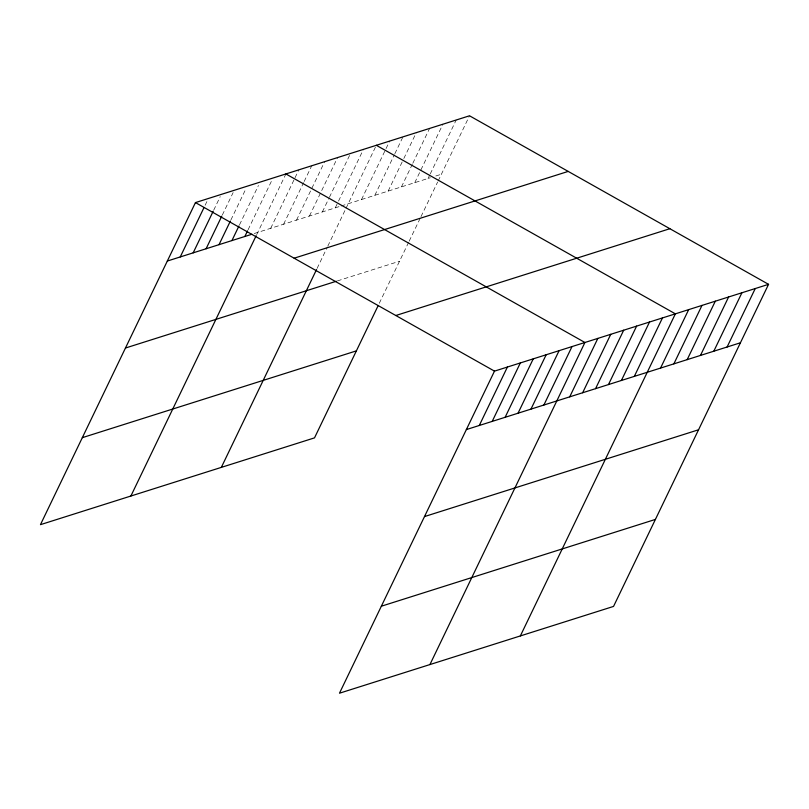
<?xml version="1.0" encoding="UTF-8"?>
<svg xmlns="http://www.w3.org/2000/svg" width="809" height="809" viewBox="0 0 809 809"><rect width="100%" height="100%" fill="white"/><g stroke="black" fill="none" stroke-linecap="round" stroke-linejoin="round"><path stroke-width="0.61" stroke-dasharray="4.04 3.03" d="M205.132 205.233L207.296 200.743M213.728 210.138L220.22 196.648M222.313 215.042L233.134 192.562M230.909 219.937L246.057 188.467M239.504 224.841L258.435 185.494M248.1 229.736L271.895 180.286M256.696 234.62L285.901 173.945M270.691 228.3L294.496 178.84M295.032 177.717L298.824 169.85M283.605 224.204L303.628 182.622M304.164 181.489L311.738 165.754M296.529 220.119L324.662 161.669M309.453 216.023L337.575 157.573M322.366 211.928L328.858 198.438M329.405 197.315L350.499 153.477M335.29 207.842L337.99 202.22M338.536 201.097L363.423 149.392M317.077 268.436L327.271 247.251M327.807 246.128L345.524 209.319M346.06 208.206L376.337 145.296M361.522 199.53L389.655 141.079M374.83 195.313L394.307 154.853M394.853 153.72L402.963 136.863M388.148 191.096L403.297 159.626M403.833 158.503L416.271 132.646M401.456 186.879L412.277 164.399M412.812 163.276L429.589 128.429M414.764 182.662L442.897 124.212M428.082 178.445L429.7 175.078M430.246 173.955L456.205 119.995M379.279 303.284L408.646 242.275M409.182 241.153L420.458 217.732M420.993 216.62L437.629 182.045M438.175 180.923L469.523 115.788M254.248 233.508L339.992 206.346M341.165 205.982L430.297 177.747M435.849 175.988L441.39 174.238M337.404 280.905L399.525 261.236"/><path stroke-width="1.21" d="M768.55 284.333L494.491 371.129L339.477 693.212L613.546 606.416L768.55 284.333L469.523 115.788L195.454 202.584L40.45 524.667L314.509 437.871L378.218 305.499M180.245 256.949L204.05 207.488M193.169 252.853L213.182 211.26M206.093 248.757L221.777 216.165M219.006 244.672L230.373 221.059M231.93 240.576L238.958 225.964M244.854 236.481L247.554 230.858M130.886 496.028L256.16 235.732M221.332 467.38L316.541 269.559M479.282 425.494L507.405 367.043M492.196 421.398L520.329 362.948M505.119 417.302L533.252 358.852M518.033 413.217L546.166 354.767M530.957 409.121L559.09 350.671M543.881 405.026L572.003 346.576M429.923 664.573L584.927 342.49L285.901 173.945M569.718 396.845L597.851 338.395M582.642 392.749L610.765 334.299M595.555 388.664L623.688 330.214M608.479 384.568L636.612 326.118M621.403 380.473L649.526 322.022M634.317 376.387L662.45 317.937M520.359 635.925L675.373 313.841L376.337 145.296M660.548 368.075L688.681 309.625M673.867 363.858L701.99 305.408M687.175 359.641L715.308 301.191M700.483 355.424L728.616 296.974M713.801 351.207L741.924 292.757M727.109 347L755.242 288.55M167.332 261.034L251.892 234.256M294.142 258.202L568.201 171.407M125.456 348.032L336.291 281.259M395.813 315.51L669.872 228.704M82.316 437.669L356.385 350.873M466.358 429.579L740.417 342.783M424.492 516.577L698.551 429.781M381.352 606.214L655.411 519.418M195.454 202.584L494.491 371.129"/></g></svg>
